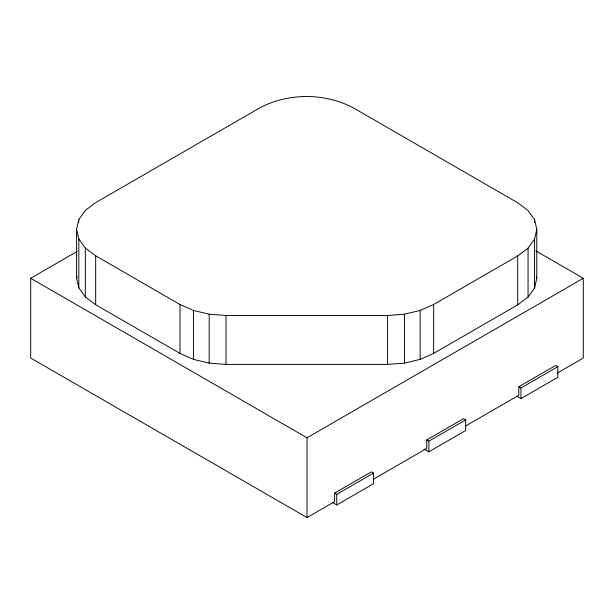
<?xml version="1.0" encoding="UTF-8"?>
<svg xmlns="http://www.w3.org/2000/svg" width="614" height="614" viewBox="0 0 614 614"><rect width="100%" height="100%" fill="white"/><g stroke="black" fill="none" stroke-linecap="round" stroke-linejoin="round"><path stroke-width="0.92" d="M76.596 229.214L78.815 219.49L85.323 210.418L95.669 202.628L260.52 107.458C288.833 92.875 324.307 92.875 352.62 107.458L517.709 202.766L528.063 210.556L534.571 219.628L536.789 229.352L536.789 278.272L534.571 288.004L528.063 297.076L517.709 304.866L433.645 353.403L420.153 359.374L404.449 363.127L387.595 364.409L226.029 364.409L209.174 363.127L193.471 359.374L179.979 353.403L95.669 304.721L85.323 296.938L78.815 287.866L76.596 278.134L76.596 229.214L78.815 238.946L78.815 287.866M76.596 278.134L77.003 276.369M534.571 288.004L534.571 239.084L536.789 229.352M78.815 238.946L85.323 248.018L95.669 255.808L179.979 304.483L193.471 310.454L209.174 314.207L226.029 315.489L387.595 315.489L404.449 314.207L420.153 310.454L433.645 304.483L517.709 255.946L528.063 248.156L534.571 239.084M332.65 502.59L336.756 504.961L373.588 483.694L373.588 473.064L371.462 471.836L334.63 493.096L334.63 501.607L307 517.556L30.7 358.039L30.7 278.272L77.164 251.448M30.7 278.272L307 437.797L583.3 278.272L583.3 358.039L557.297 373.051M373.112 479.388L426.73 448.435L426.73 439.923L463.57 418.656L465.696 419.884L465.696 430.521L428.856 451.789L423.929 448.941M465.22 426.208L518.83 395.262L518.83 386.751L555.67 365.483L557.796 366.712L557.796 377.341L520.956 398.616L516.85 396.245M334.63 493.096L336.756 494.324L373.588 473.064M426.73 439.923L428.856 441.151L465.696 419.884M518.83 386.751L520.956 387.979L557.796 366.712M536.007 250.972L583.3 278.272M536.383 276.507L536.789 278.272M534.571 219.628L534.571 222.498M528.063 248.156L528.063 297.076M520.956 387.979L520.956 398.616M517.709 255.946L517.709 304.866M433.645 304.483L433.645 353.403M428.856 441.151L428.856 451.789M420.153 310.454L420.153 359.374M404.449 314.207L404.449 363.127M387.595 315.489L387.595 364.409M336.756 494.324L336.756 504.961M307 437.797L307 517.556M226.029 315.489L226.029 364.409M209.174 314.207L209.174 363.127M193.471 310.454L193.471 359.374M179.979 304.483L179.979 353.403M95.669 255.808L95.669 304.721M85.323 248.018L85.323 296.938M78.815 219.49L78.815 222.36"/></g></svg>
